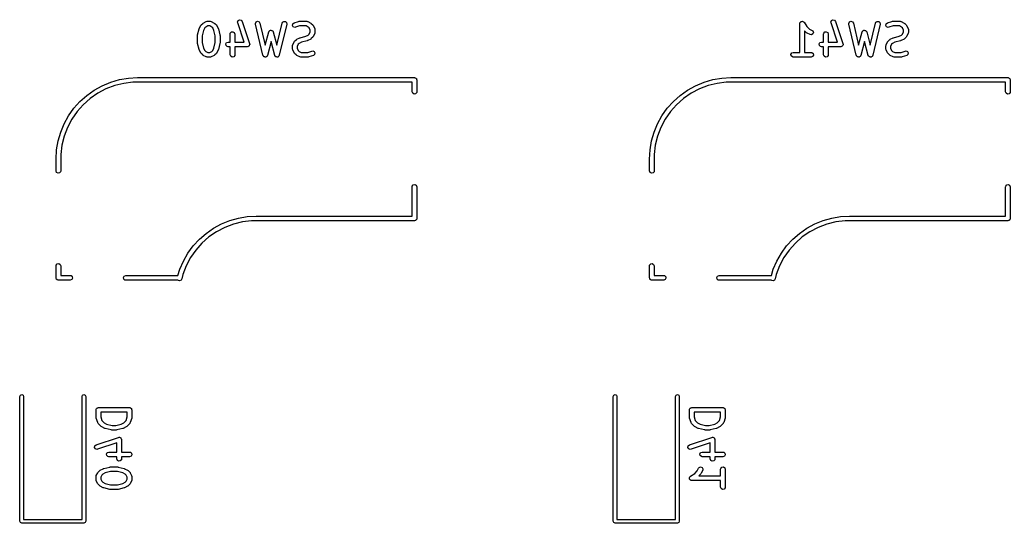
# Model space of a CAD drawing. Extents: x 32 to 254, y -135 to -26.
# Drawn here: x 222.2 to 253.99, y -98.91 to -82.76 of the extents above; entities that cross this region are included whole.
import ezdxf

# ---------------------------------------------------------------- set-up
doc = ezdxf.new("R2010")
doc.units = 0
doc.layers.add('BLACK', color=7, linetype='CONTINUOUS')

msp = doc.modelspace()

# ---------------------------------------------------------------- linework, layer by layer
at = {"layer": 'BLACK', "linetype": 'CONTINUOUS'}
for p, q in [((227.959, -83.0396), (228.006, -82.9443)), ((228.006, -82.9443), (228.019, -82.9263)), ((228.019, -82.9263), (228.02, -82.9248)), ((228.02, -82.9248), (228.068, -82.8772)), ((228.068, -82.8772), (228.086, -82.8643)), ((228.086, -82.8643), (228.087, -82.8632)), ((228.087, -82.8632), (228.183, -82.8155)), ((228.234, -82.9576), (228.165, -82.9919)), ((228.183, -82.8155), (228.207, -82.8081)), ((228.207, -82.8081), (228.212, -82.8092)), ((228.212, -82.8092), (228.216, -82.8076)), ((228.216, -82.8076), (228.311, -82.8076)), ((228.294, -82.9576), (228.234, -82.9576)), ((228.362, -82.9919), (228.294, -82.9576)), ((228.311, -82.8076), (228.337, -82.8121)), ((228.337, -82.8121), (228.34, -82.815)), ((228.34, -82.815), (228.345, -82.8155)), ((228.345, -82.8155), (228.44, -82.8632)), ((228.44, -82.8632), (228.458, -82.8765)), ((228.458, -82.8765), (228.46, -82.8772)), ((228.46, -82.8772), (228.507, -82.9248)), ((228.507, -82.9248), (228.52, -82.9432)), ((228.52, -82.9432), (228.521, -82.9443)), ((228.521, -82.9443), (228.569, -83.0396)), ((229.189, -82.833), (229.208, -82.7852)), ((229.193, -82.8587), (229.189, -82.833)), ((229.398, -83.4743), (229.193, -82.8587)), ((229.208, -82.7852), (229.253, -82.7608)), ((229.253, -82.7608), (229.303, -82.7711)), ((229.303, -82.7711), (229.335, -82.8113)), ((229.335, -82.8113), (229.573, -83.5256)), ((229.761, -82.874), (229.784, -82.8281)), ((229.762, -82.9), (229.761, -82.874)), ((230, -83.9), (229.762, -82.9)), ((229.784, -82.8281), (229.831, -82.8077)), ((229.831, -82.8077), (229.88, -82.8224)), ((229.88, -82.8224), (229.908, -82.8652)), ((229.908, -82.8652), (230.077, -83.5761)), ((230.45, -83.5761), (230.619, -82.8652)), ((230.765, -82.9), (230.527, -83.9)), ((230.619, -82.8652), (230.63, -82.8413)), ((230.63, -82.8413), (230.671, -82.8107)), ((230.671, -82.8107), (230.722, -82.8138)), ((230.722, -82.8138), (230.759, -82.849)), ((230.759, -82.849), (230.765, -82.9)), ((230.951, -82.9412), (230.962, -82.891)), ((230.976, -82.9864), (230.951, -82.9412)), ((230.962, -82.891), (231.002, -82.8591)), ((231.002, -82.8591), (231.145, -82.8115)), ((231.181, -82.9576), (231.049, -83.0014)), ((231.145, -82.8115), (231.167, -82.8082)), ((231.167, -82.8082), (231.168, -82.8076)), ((231.168, -82.8076), (231.407, -82.8076)), ((231.389, -82.9576), (231.181, -82.9576)), ((231.457, -82.9919), (231.389, -82.9576)), ((231.407, -82.8076), (231.432, -82.8121)), ((231.432, -82.8121), (231.436, -82.815)), ((231.436, -82.815), (231.44, -82.8155)), ((231.44, -82.8155), (231.535, -82.8632)), ((231.535, -82.8632), (231.553, -82.8765)), ((231.553, -82.8765), (231.555, -82.8772)), ((231.555, -82.8772), (231.602, -82.9248)), ((231.602, -82.9248), (231.615, -82.9432)), ((231.615, -82.9432), (231.616, -82.9443)), ((231.616, -82.9443), (231.664, -83.0396)), ((247.239, -82.8826), (247.243, -82.857)), ((247.239, -83.8076), (247.239, -82.8826)), ((247.243, -82.857), (247.246, -82.8537)), ((247.246, -82.8494), (247.262, -82.8343)), ((247.246, -82.8537), (247.246, -82.8494)), ((247.262, -82.8343), (247.276, -82.8177)), ((247.276, -82.8177), (247.28, -82.8169)), ((247.28, -82.8169), (247.284, -82.8139)), ((247.284, -82.8139), (247.305, -82.8125)), ((247.305, -82.8125), (247.327, -82.8088)), ((247.327, -82.8088), (247.33, -82.8109)), ((247.33, -82.8109), (247.335, -82.8106)), ((247.335, -82.8106), (247.352, -82.8235)), ((247.352, -82.8235), (247.371, -82.8344)), ((247.371, -82.8344), (247.373, -82.8385)), ((247.373, -82.8385), (247.376, -82.841)), ((247.376, -82.841), (247.467, -82.9777)), ((247.467, -82.9777), (247.549, -83.0591)), ((248.239, -82.833), (248.258, -82.7852)), ((248.243, -82.8587), (248.239, -82.833)), ((248.448, -83.4743), (248.243, -82.8587)), ((248.258, -82.7852), (248.303, -82.7608)), ((248.303, -82.7608), (248.353, -82.7711)), ((248.353, -82.7711), (248.385, -82.8113)), ((248.385, -82.8113), (248.623, -83.5256)), ((248.811, -82.874), (248.834, -82.8281)), ((248.812, -82.9), (248.811, -82.874)), ((249.05, -83.9), (248.812, -82.9)), ((248.834, -82.8281), (248.881, -82.8077)), ((248.881, -82.8077), (248.93, -82.8224)), ((248.93, -82.8224), (248.958, -82.8652)), ((248.958, -82.8652), (249.127, -83.5761)), ((249.5, -83.5761), (249.669, -82.8652)), ((249.815, -82.9), (249.577, -83.9)), ((249.669, -82.8652), (249.68, -82.8413)), ((249.68, -82.8413), (249.721, -82.8107)), ((249.721, -82.8107), (249.772, -82.8138)), ((249.772, -82.8138), (249.809, -82.849)), ((249.809, -82.849), (249.815, -82.9)), ((250.001, -82.9412), (250.012, -82.891)), ((250.026, -82.9864), (250.001, -82.9412)), ((250.012, -82.891), (250.052, -82.8591)), ((250.052, -82.8591), (250.195, -82.8115)), ((250.231, -82.9576), (250.099, -83.0014)), ((250.195, -82.8115), (250.217, -82.8082)), ((250.217, -82.8082), (250.218, -82.8076)), ((250.218, -82.8076), (250.457, -82.8076)), ((250.439, -82.9576), (250.231, -82.9576)), ((250.507, -82.9919), (250.439, -82.9576)), ((250.457, -82.8076), (250.482, -82.8121)), ((250.482, -82.8121), (250.486, -82.815)), ((250.486, -82.815), (250.49, -82.8155)), ((250.49, -82.8155), (250.585, -82.8632)), ((250.585, -82.8632), (250.603, -82.8765)), ((250.603, -82.8765), (250.605, -82.8772)), ((250.605, -82.8772), (250.652, -82.9248)), ((250.652, -82.9248), (250.665, -82.9432)), ((250.665, -82.9432), (250.666, -82.9443)), ((250.666, -82.9443), (250.714, -83.0396)), ((227.903, -83.2636), (227.906, -83.2488)), ((227.903, -83.5017), (227.903, -83.2636)), ((227.905, -83.2454), (227.953, -83.0549)), ((227.906, -83.2488), (227.905, -83.2454)), ((227.953, -83.0549), (227.958, -83.0431)), ((227.958, -83.0431), (227.959, -83.0396)), ((228.096, -83.0993), (228.053, -83.2728)), ((228.053, -83.2728), (228.053, -83.4924)), ((228.135, -83.0223), (228.096, -83.0993)), ((228.165, -82.9919), (228.135, -83.0223)), ((228.393, -83.0223), (228.362, -82.9919)), ((228.431, -83.0993), (228.393, -83.0223)), ((228.474, -83.2728), (228.431, -83.0993)), ((228.474, -83.4924), (228.474, -83.2728)), ((228.569, -83.0396), (228.573, -83.052)), ((228.573, -83.052), (228.575, -83.0549)), ((228.575, -83.0549), (228.622, -83.2454)), ((228.622, -83.2454), (228.623, -83.2603)), ((228.623, -83.2603), (228.624, -83.2636)), ((228.624, -83.2636), (228.624, -83.5017)), ((228.951, -83.216), (228.955, -83.1903)), ((228.951, -83.4743), (228.951, -83.216)), ((228.955, -83.1903), (228.988, -83.151)), ((228.988, -83.151), (229.039, -83.1421)), ((229.039, -83.1421), (229.083, -83.1677)), ((229.083, -83.1677), (229.101, -83.216)), ((229.101, -83.216), (229.101, -83.4743)), ((230.077, -83.5761), (230.191, -83.149)), ((230.191, -83.149), (230.202, -83.1254)), ((230.202, -83.1254), (230.208, -83.1214)), ((230.208, -83.1214), (230.211, -83.1152)), ((230.211, -83.1152), (230.228, -83.1071)), ((230.228, -83.1071), (230.244, -83.0959)), ((230.244, -83.0959), (230.251, -83.0965)), ((230.251, -83.0965), (230.257, -83.0936)), ((230.257, -83.0936), (230.276, -83.0987)), ((230.276, -83.0987), (230.295, -83.1003)), ((230.295, -83.1003), (230.3, -83.1052)), ((230.3, -83.1052), (230.307, -83.1069)), ((230.307, -83.1069), (230.318, -83.1228)), ((230.318, -83.1228), (230.332, -83.1366)), ((230.332, -83.1366), (230.332, -83.1434)), ((230.332, -83.1434), (230.336, -83.149)), ((230.336, -83.149), (230.45, -83.5761)), ((231.024, -83.0052), (230.976, -82.9864)), ((231.049, -83.0014), (231.024, -83.0052)), ((231.198, -83.3337), (231.38, -83.288)), ((231.38, -83.288), (231.457, -83.2496)), ((231.488, -83.0223), (231.457, -82.9919)), ((231.457, -83.2496), (231.488, -83.2191)), ((231.522, -83.0908), (231.488, -83.0223)), ((231.488, -83.2191), (231.522, -83.1506)), ((231.522, -83.1506), (231.522, -83.0908)), ((231.616, -83.2971), (231.603, -83.3151)), ((231.664, -83.2019), (231.616, -83.2971)), ((231.664, -83.0396), (231.672, -83.0645)), ((231.665, -83.1974), (231.664, -83.2019)), ((231.667, -83.194), (231.665, -83.1974)), ((231.672, -83.1683), (231.667, -83.194)), ((231.672, -83.0645), (231.67, -83.0689)), ((231.67, -83.0689), (231.672, -83.0731)), ((231.672, -83.0731), (231.672, -83.1683)), ((247.451, -83.1737), (247.389, -83.1113)), ((247.389, -83.1113), (247.389, -83.8076)), ((247.453, -83.1744), (247.451, -83.1737)), ((247.471, -83.1878), (247.453, -83.1744)), ((247.566, -83.2354), (247.471, -83.1878)), ((247.549, -83.0591), (247.633, -83.1013)), ((247.617, -83.2413), (247.566, -83.2354)), ((247.66, -83.213), (247.617, -83.2413)), ((247.633, -83.1013), (247.654, -83.1168)), ((247.654, -83.1168), (247.674, -83.1638)), ((247.674, -83.1638), (247.66, -83.213)), ((248.001, -83.216), (248.005, -83.1903)), ((248.001, -83.4743), (248.001, -83.216)), ((248.005, -83.1903), (248.038, -83.151)), ((248.038, -83.151), (248.089, -83.1421)), ((248.089, -83.1421), (248.133, -83.1677)), ((248.133, -83.1677), (248.151, -83.216)), ((248.151, -83.216), (248.151, -83.4743)), ((249.127, -83.5761), (249.241, -83.149)), ((249.241, -83.149), (249.252, -83.1254)), ((249.252, -83.1254), (249.258, -83.1214)), ((249.258, -83.1214), (249.261, -83.1152)), ((249.261, -83.1152), (249.278, -83.1071)), ((249.278, -83.1071), (249.294, -83.0959)), ((249.294, -83.0959), (249.301, -83.0965)), ((249.301, -83.0965), (249.307, -83.0936)), ((249.307, -83.0936), (249.326, -83.0987)), ((249.326, -83.0987), (249.345, -83.1003)), ((249.345, -83.1003), (249.35, -83.1052)), ((249.35, -83.1052), (249.357, -83.1069)), ((249.357, -83.1069), (249.368, -83.1228)), ((249.368, -83.1228), (249.382, -83.1366)), ((249.382, -83.1366), (249.382, -83.1434)), ((249.382, -83.1434), (249.386, -83.149)), ((249.386, -83.149), (249.5, -83.5761)), ((250.074, -83.0052), (250.026, -82.9864)), ((250.099, -83.0014), (250.074, -83.0052)), ((250.248, -83.3337), (250.43, -83.288)), ((250.43, -83.288), (250.507, -83.2496)), ((250.538, -83.0223), (250.507, -82.9919)), ((250.507, -83.2496), (250.538, -83.2191)), ((250.572, -83.0908), (250.538, -83.0223)), ((250.538, -83.2191), (250.572, -83.1506)), ((250.572, -83.1506), (250.572, -83.0908)), ((250.666, -83.2971), (250.653, -83.3151)), ((250.714, -83.2019), (250.666, -83.2971)), ((250.714, -83.0396), (250.722, -83.0645)), ((250.715, -83.1974), (250.714, -83.2019)), ((250.718, -83.194), (250.715, -83.1974)), ((250.722, -83.1683), (250.718, -83.194)), ((250.722, -83.0645), (250.72, -83.0689)), ((250.72, -83.0689), (250.722, -83.0731)), ((250.722, -83.0731), (250.722, -83.1683)), ((227.904, -83.5049), (227.903, -83.5017)), ((227.905, -83.5199), (227.904, -83.5049)), ((227.953, -83.7103), (227.905, -83.5199)), ((228.053, -83.4924), (228.096, -83.666)), ((228.431, -83.666), (228.474, -83.4924)), ((228.622, -83.5199), (228.575, -83.7103)), ((228.624, -83.5017), (228.622, -83.5164)), ((228.622, -83.5164), (228.622, -83.5199)), ((228.809, -83.5363), (228.835, -83.4918)), ((228.818, -83.5868), (228.809, -83.5363)), ((228.857, -83.6198), (228.818, -83.5868)), ((228.835, -83.4918), (228.883, -83.4743)), ((228.883, -83.6243), (228.857, -83.6198)), ((228.883, -83.4743), (228.951, -83.4743)), ((229.101, -83.4743), (229.398, -83.4743)), ((229.531, -83.6137), (229.513, -83.6235)), ((229.55, -83.6067), (229.531, -83.6137)), ((229.553, -83.6018), (229.55, -83.6067)), ((229.558, -83.599), (229.553, -83.6018)), ((229.565, -83.58), (229.558, -83.599)), ((229.576, -83.5623), (229.565, -83.58)), ((229.573, -83.5256), (229.577, -83.5513)), ((229.577, -83.5513), (229.575, -83.5567)), ((229.575, -83.5567), (229.576, -83.5623)), ((230.264, -83.4594), (230.146, -83.9019)), ((230.382, -83.9019), (230.264, -83.4594)), ((230.951, -83.5969), (230.955, -83.5713)), ((230.951, -83.6921), (230.951, -83.5969)), ((230.955, -83.5713), (230.958, -83.5678)), ((230.958, -83.5678), (230.959, -83.5634)), ((230.959, -83.5634), (231.006, -83.4681)), ((231.006, -83.4681), (231.019, -83.4501)), ((231.019, -83.4501), (231.02, -83.4486)), ((231.02, -83.4486), (231.068, -83.401)), ((231.068, -83.401), (231.086, -83.3882)), ((231.086, -83.3882), (231.087, -83.387)), ((231.087, -83.387), (231.183, -83.3393)), ((231.135, -83.5461), (231.101, -83.6146)), ((231.101, -83.6146), (231.101, -83.6744)), ((231.165, -83.5157), (231.135, -83.5461)), ((231.242, -83.4772), (231.165, -83.5157)), ((231.183, -83.3393), (231.195, -83.3357)), ((231.195, -83.3357), (231.198, -83.3337)), ((231.425, -83.4316), (231.242, -83.4772)), ((231.428, -83.4296), (231.425, -83.4316)), ((231.44, -83.4259), (231.428, -83.4296)), ((231.535, -83.3783), (231.44, -83.4259)), ((231.536, -83.3771), (231.535, -83.3783)), ((231.555, -83.3642), (231.536, -83.3771)), ((231.602, -83.3166), (231.555, -83.3642)), ((231.603, -83.3151), (231.602, -83.3166)), ((247.859, -83.5363), (247.885, -83.4918)), ((247.868, -83.5868), (247.859, -83.5363)), ((247.907, -83.6198), (247.868, -83.5868)), ((247.885, -83.4918), (247.933, -83.4743)), ((247.933, -83.6243), (247.907, -83.6198)), ((247.933, -83.4743), (248.001, -83.4743)), ((248.151, -83.4743), (248.448, -83.4743)), ((248.581, -83.6137), (248.563, -83.6235)), ((248.6, -83.6067), (248.581, -83.6137)), ((248.603, -83.6018), (248.6, -83.6067)), ((248.608, -83.599), (248.603, -83.6018)), ((248.615, -83.58), (248.608, -83.599)), ((248.626, -83.5623), (248.615, -83.58)), ((248.623, -83.5256), (248.627, -83.5513)), ((248.627, -83.5513), (248.625, -83.5567)), ((248.625, -83.5567), (248.626, -83.5623)), ((249.314, -83.4594), (249.196, -83.9019)), ((249.432, -83.9019), (249.314, -83.4594)), ((250.001, -83.5969), (250.005, -83.5713)), ((250.001, -83.6921), (250.001, -83.5969)), ((250.005, -83.5713), (250.008, -83.5678)), ((250.008, -83.5678), (250.009, -83.5634)), ((250.009, -83.5634), (250.056, -83.4681)), ((250.056, -83.4681), (250.069, -83.4501)), ((250.069, -83.4501), (250.07, -83.4486)), ((250.07, -83.4486), (250.118, -83.401)), ((250.118, -83.401), (250.136, -83.3882)), ((250.136, -83.3882), (250.137, -83.387)), ((250.137, -83.387), (250.233, -83.3393)), ((250.185, -83.5461), (250.151, -83.6146)), ((250.151, -83.6146), (250.151, -83.6744)), ((250.215, -83.5157), (250.185, -83.5461)), ((250.292, -83.4772), (250.215, -83.5157)), ((250.233, -83.3393), (250.245, -83.3357)), ((250.245, -83.3357), (250.248, -83.3337)), ((250.475, -83.4316), (250.292, -83.4772)), ((250.478, -83.4296), (250.475, -83.4316)), ((250.49, -83.4259), (250.478, -83.4296)), ((250.585, -83.3783), (250.49, -83.4259)), ((250.586, -83.3771), (250.585, -83.3783)), ((250.605, -83.3642), (250.586, -83.3771)), ((250.652, -83.3166), (250.605, -83.3642)), ((250.653, -83.3151), (250.652, -83.3166)), ((227.955, -83.7133), (227.953, -83.7103)), ((227.959, -83.7257), (227.955, -83.7133)), ((228.006, -83.8209), (227.959, -83.7257)), ((228.007, -83.822), (228.006, -83.8209)), ((228.02, -83.8404), (228.007, -83.822)), ((228.068, -83.888), (228.02, -83.8404)), ((228.069, -83.8887), (228.068, -83.888)), ((228.087, -83.9021), (228.069, -83.8887)), ((228.183, -83.9497), (228.087, -83.9021)), ((228.096, -83.666), (228.135, -83.743)), ((228.135, -83.743), (228.165, -83.7734)), ((228.165, -83.7734), (228.234, -83.8076)), ((228.234, -83.8076), (228.294, -83.8076)), ((228.294, -83.8076), (228.362, -83.7734)), ((228.44, -83.9021), (228.345, -83.9497)), ((228.362, -83.7734), (228.393, -83.743)), ((228.393, -83.743), (228.431, -83.666)), ((228.441, -83.9009), (228.44, -83.9021)), ((228.46, -83.888), (228.441, -83.9009)), ((228.507, -83.8404), (228.46, -83.888)), ((228.508, -83.8389), (228.507, -83.8404)), ((228.521, -83.8209), (228.508, -83.8389)), ((228.569, -83.7257), (228.521, -83.8209)), ((228.575, -83.7103), (228.569, -83.7222)), ((228.569, -83.7222), (228.569, -83.7257)), ((228.951, -83.6243), (228.883, -83.6243)), ((228.951, -83.8826), (228.951, -83.6243)), ((228.968, -83.9308), (228.951, -83.8826)), ((229.013, -83.9565), (228.968, -83.9308)), ((229.096, -83.9083), (229.063, -83.9476)), ((229.101, -83.8826), (229.096, -83.9083)), ((229.502, -83.6243), (229.101, -83.6243)), ((229.101, -83.6243), (229.101, -83.8826)), ((229.507, -83.6223), (229.502, -83.6243)), ((229.513, -83.6235), (229.507, -83.6223)), ((230.005, -83.9066), (230, -83.9)), ((230.005, -83.9144), (230.005, -83.9066)), ((230.018, -83.9274), (230.005, -83.9144)), ((230.028, -83.9428), (230.018, -83.9274)), ((230.125, -83.9371), (230.108, -83.9444)), ((230.128, -83.9301), (230.125, -83.9371)), ((230.135, -83.9256), (230.128, -83.9301)), ((230.146, -83.9019), (230.135, -83.9256)), ((230.386, -83.9084), (230.382, -83.9019)), ((230.387, -83.9162), (230.386, -83.9084)), ((230.401, -83.9289), (230.387, -83.9162)), ((230.411, -83.944), (230.401, -83.9289)), ((230.507, -83.9357), (230.49, -83.9435)), ((230.51, -83.9286), (230.507, -83.9357)), ((230.517, -83.9239), (230.51, -83.9286)), ((230.527, -83.9), (230.517, -83.9239)), ((230.952, -83.6964), (230.951, -83.6921)), ((230.951, -83.7007), (230.952, -83.6964)), ((230.959, -83.7257), (230.951, -83.7007)), ((231.006, -83.8209), (230.959, -83.7257)), ((231.007, -83.822), (231.006, -83.8209)), ((231.02, -83.8404), (231.007, -83.822)), ((231.068, -83.888), (231.02, -83.8404)), ((231.069, -83.8887), (231.068, -83.888)), ((231.087, -83.9021), (231.069, -83.8887)), ((231.183, -83.9497), (231.087, -83.9021)), ((231.101, -83.6744), (231.135, -83.743)), ((231.135, -83.743), (231.165, -83.7734)), ((231.165, -83.7734), (231.234, -83.8076)), ((231.234, -83.8076), (231.442, -83.8076)), ((231.442, -83.8076), (231.573, -83.7638)), ((231.621, -83.9062), (231.478, -83.9538)), ((231.573, -83.7638), (231.599, -83.76)), ((231.599, -83.76), (231.647, -83.7789)), ((231.661, -83.8743), (231.621, -83.9062)), ((231.647, -83.7789), (231.671, -83.824)), ((231.671, -83.824), (231.661, -83.8743)), ((246.954, -83.8696), (246.98, -83.8252)), ((246.963, -83.9201), (246.954, -83.8696)), ((247.002, -83.9531), (246.963, -83.9201)), ((246.98, -83.8252), (247.028, -83.8076)), ((247.028, -83.8076), (247.239, -83.8076)), ((247.389, -83.8076), (247.599, -83.8076)), ((247.599, -83.8076), (247.625, -83.8121)), ((247.625, -83.8121), (247.664, -83.8451)), ((247.673, -83.8956), (247.648, -83.9401)), ((247.664, -83.8451), (247.673, -83.8956)), ((248.001, -83.6243), (247.933, -83.6243)), ((248.001, -83.8826), (248.001, -83.6243)), ((248.018, -83.9308), (248.001, -83.8826)), ((248.063, -83.9565), (248.018, -83.9308)), ((248.146, -83.9083), (248.113, -83.9476)), ((248.151, -83.8826), (248.146, -83.9083)), ((248.552, -83.6243), (248.151, -83.6243)), ((248.151, -83.6243), (248.151, -83.8826)), ((248.557, -83.6223), (248.552, -83.6243)), ((248.563, -83.6235), (248.557, -83.6223)), ((249.055, -83.9066), (249.05, -83.9)), ((249.055, -83.9144), (249.055, -83.9066)), ((249.068, -83.9274), (249.055, -83.9144)), ((249.078, -83.9428), (249.068, -83.9274)), ((249.175, -83.9371), (249.158, -83.9444)), ((249.178, -83.9301), (249.175, -83.9371)), ((249.185, -83.9256), (249.178, -83.9301)), ((249.196, -83.9019), (249.185, -83.9256)), ((249.436, -83.9084), (249.432, -83.9019)), ((249.437, -83.9162), (249.436, -83.9084)), ((249.451, -83.9289), (249.437, -83.9162)), ((249.461, -83.944), (249.451, -83.9289)), ((249.557, -83.9357), (249.54, -83.9435)), ((249.56, -83.9286), (249.557, -83.9357)), ((249.567, -83.9239), (249.56, -83.9286)), ((249.577, -83.9), (249.567, -83.9239)), ((250.002, -83.6964), (250.001, -83.6921)), ((250.001, -83.7007), (250.002, -83.6964)), ((250.009, -83.7257), (250.001, -83.7007)), ((250.056, -83.8209), (250.009, -83.7257)), ((250.057, -83.822), (250.056, -83.8209)), ((250.07, -83.8404), (250.057, -83.822)), ((250.118, -83.888), (250.07, -83.8404)), ((250.119, -83.8887), (250.118, -83.888)), ((250.137, -83.9021), (250.119, -83.8887)), ((250.233, -83.9497), (250.137, -83.9021)), ((250.151, -83.6744), (250.185, -83.743)), ((250.185, -83.743), (250.215, -83.7734)), ((250.215, -83.7734), (250.284, -83.8076)), ((250.284, -83.8076), (250.492, -83.8076)), ((250.492, -83.8076), (250.623, -83.7638)), ((250.671, -83.9062), (250.528, -83.9538)), ((250.623, -83.7638), (250.649, -83.76)), ((250.649, -83.76), (250.697, -83.7789)), ((250.711, -83.8743), (250.671, -83.9062)), ((250.697, -83.7789), (250.721, -83.824)), ((250.721, -83.824), (250.711, -83.8743)), ((228.187, -83.9502), (228.183, -83.9497)), ((228.19, -83.9531), (228.187, -83.9502)), ((228.216, -83.9576), (228.19, -83.9531)), ((228.311, -83.9576), (228.216, -83.9576)), ((228.316, -83.9561), (228.311, -83.9576)), ((228.32, -83.9571), (228.316, -83.9561)), ((228.345, -83.9497), (228.32, -83.9571)), ((229.063, -83.9476), (229.013, -83.9565)), ((230.036, -83.9451), (230.028, -83.9428)), ((230.042, -83.9506), (230.036, -83.9451)), ((230.06, -83.9522), (230.042, -83.9506)), ((230.078, -83.9575), (230.06, -83.9522)), ((230.085, -83.9544), (230.078, -83.9575)), ((230.093, -83.955), (230.085, -83.9544)), ((230.108, -83.9444), (230.093, -83.955)), ((230.419, -83.946), (230.411, -83.944)), ((230.424, -83.9515), (230.419, -83.946)), ((230.443, -83.9525), (230.424, -83.9515)), ((230.461, -83.9573), (230.443, -83.9525)), ((230.468, -83.954), (230.461, -83.9573)), ((230.476, -83.9545), (230.468, -83.954)), ((230.49, -83.9435), (230.476, -83.9545)), ((231.187, -83.9502), (231.183, -83.9497)), ((231.19, -83.9531), (231.187, -83.9502)), ((231.216, -83.9576), (231.19, -83.9531)), ((231.454, -83.9576), (231.216, -83.9576)), ((231.456, -83.9571), (231.454, -83.9576)), ((231.478, -83.9538), (231.456, -83.9571)), ((247.028, -83.9576), (247.002, -83.9531)), ((247.599, -83.9576), (247.028, -83.9576)), ((247.648, -83.9401), (247.599, -83.9576)), ((248.113, -83.9476), (248.063, -83.9565)), ((249.086, -83.9451), (249.078, -83.9428)), ((249.092, -83.9506), (249.086, -83.9451)), ((249.11, -83.9522), (249.092, -83.9506)), ((249.128, -83.9575), (249.11, -83.9522)), ((249.135, -83.9544), (249.128, -83.9575)), ((249.143, -83.955), (249.135, -83.9544)), ((249.158, -83.9444), (249.143, -83.955)), ((249.469, -83.946), (249.461, -83.944)), ((249.474, -83.9515), (249.469, -83.946)), ((249.493, -83.9525), (249.474, -83.9515)), ((249.511, -83.9573), (249.493, -83.9525)), ((249.518, -83.954), (249.511, -83.9573)), ((249.526, -83.9545), (249.518, -83.954)), ((249.54, -83.9435), (249.526, -83.9545)), ((250.237, -83.9502), (250.233, -83.9497)), ((250.24, -83.9531), (250.237, -83.9502)), ((250.266, -83.9576), (250.24, -83.9531)), ((250.504, -83.9576), (250.266, -83.9576)), ((250.506, -83.9571), (250.504, -83.9576)), ((250.528, -83.9538), (250.506, -83.9571)), ((224.586, -85.0158), (224.843, -84.874)), ((224.843, -84.874), (225.114, -84.7617)), ((225.243, -84.8723), (224.964, -84.9781)), ((225.114, -84.7617), (225.396, -84.6806)), ((225.532, -84.8009), (225.243, -84.8723)), ((225.396, -84.6806), (225.685, -84.6314)), ((225.828, -84.765), (225.532, -84.8009)), ((225.685, -84.6314), (225.977, -84.615)), ((225.977, -84.765), (225.828, -84.765)), ((225.977, -84.615), (234.867, -84.615)), ((234.792, -84.765), (225.977, -84.765)), ((234.792, -85.071), (234.792, -84.765)), ((234.867, -84.615), (234.877, -84.6167)), ((234.877, -84.6167), (234.881, -84.6161)), ((234.881, -84.6161), (234.883, -84.6178)), ((234.883, -84.6178), (234.893, -84.6195)), ((234.893, -84.6195), (234.908, -84.632)), ((234.908, -84.632), (234.925, -84.6418)), ((234.925, -84.6418), (234.927, -84.6481)), ((234.927, -84.6481), (234.932, -84.6525)), ((234.932, -84.6525), (234.936, -84.6717)), ((234.936, -84.6717), (234.942, -84.69)), ((234.942, -84.69), (234.942, -85.071)), ((243.636, -85.0158), (243.893, -84.874)), ((243.893, -84.874), (244.164, -84.7617)), ((244.293, -84.8723), (244.014, -84.9781)), ((244.164, -84.7617), (244.446, -84.6806)), ((244.582, -84.8009), (244.293, -84.8723)), ((244.446, -84.6806), (244.735, -84.6314)), ((244.878, -84.765), (244.582, -84.8009)), ((244.735, -84.6314), (245.027, -84.615)), ((245.027, -84.765), (244.878, -84.765)), ((245.027, -84.615), (253.917, -84.615)), ((253.843, -84.765), (245.027, -84.765)), ((253.843, -85.071), (253.843, -84.765)), ((253.917, -84.615), (253.927, -84.6167)), ((253.927, -84.6167), (253.931, -84.6161)), ((253.931, -84.6161), (253.933, -84.6178)), ((253.933, -84.6178), (253.943, -84.6195)), ((253.943, -84.6195), (253.958, -84.632)), ((253.958, -84.632), (253.975, -84.6418)), ((253.975, -84.6418), (253.977, -84.6481)), ((253.977, -84.6481), (253.982, -84.6525)), ((253.982, -84.6525), (253.986, -84.6717)), ((253.986, -84.6717), (253.992, -84.69)), ((253.992, -84.69), (253.992, -85.071)), ((224.128, -85.3809), (224.347, -85.1855)), ((224.347, -85.1855), (224.586, -85.0158)), ((224.7, -85.1166), (224.455, -85.286)), ((224.964, -84.9781), (224.7, -85.1166)), ((234.81, -85.1192), (234.792, -85.071)), ((234.854, -85.1449), (234.81, -85.1192)), ((234.905, -85.136), (234.854, -85.1449)), ((234.938, -85.0967), (234.905, -85.136)), ((234.942, -85.071), (234.938, -85.0967)), ((243.178, -85.3809), (243.397, -85.1855)), ((243.397, -85.1855), (243.636, -85.0158)), ((243.75, -85.1166), (243.505, -85.286)), ((244.014, -84.9781), (243.75, -85.1166)), ((253.86, -85.1192), (253.843, -85.071)), ((253.904, -85.1449), (253.86, -85.1192)), ((253.955, -85.136), (253.904, -85.1449)), ((253.988, -85.0967), (253.955, -85.136)), ((253.992, -85.071), (253.988, -85.0967)), ((223.933, -85.5996), (224.128, -85.3809)), ((224.231, -85.4838), (224.034, -85.707)), ((224.455, -85.286), (224.231, -85.4838)), ((242.983, -85.5996), (243.178, -85.3809)), ((243.281, -85.4838), (243.084, -85.707)), ((243.505, -85.286), (243.281, -85.4838)), ((223.621, -86.0954), (223.763, -85.8387)), ((223.763, -85.8387), (223.933, -85.5996)), ((224.034, -85.707), (223.864, -85.9524)), ((242.671, -86.0954), (242.813, -85.8387)), ((242.813, -85.8387), (242.983, -85.5996)), ((243.084, -85.707), (242.914, -85.9524)), ((223.509, -86.3663), (223.621, -86.0954)), ((223.864, -85.9524), (223.726, -86.2165)), ((242.559, -86.3663), (242.671, -86.0954)), ((242.914, -85.9524), (242.776, -86.2165)), ((223.428, -86.6481), (223.509, -86.3663)), ((223.726, -86.2165), (223.62, -86.4953)), ((242.478, -86.6481), (242.559, -86.3663)), ((242.776, -86.2165), (242.67, -86.4953)), ((223.379, -86.9372), (223.428, -86.6481)), ((223.548, -86.7849), (223.512, -87.0809)), ((223.62, -86.4953), (223.548, -86.7849)), ((242.429, -86.9372), (242.478, -86.6481)), ((242.598, -86.7849), (242.562, -87.0809)), ((242.67, -86.4953), (242.598, -86.7849)), ((223.362, -87.23), (223.379, -86.9372)), ((223.512, -87.0809), (223.512, -87.23)), ((242.412, -87.23), (242.429, -86.9372)), ((242.562, -87.0809), (242.562, -87.23)), ((223.362, -87.611), (223.362, -87.23)), ((223.362, -87.23), (223.362, -87.23)), ((223.512, -87.23), (223.512, -87.611)), ((242.412, -87.611), (242.412, -87.23)), ((242.412, -87.23), (242.412, -87.23)), ((242.562, -87.23), (242.562, -87.611)), ((223.38, -87.6592), (223.362, -87.611)), ((223.424, -87.6849), (223.38, -87.6592)), ((223.475, -87.676), (223.424, -87.6849)), ((223.508, -87.6367), (223.475, -87.676)), ((223.512, -87.611), (223.508, -87.6367)), ((242.43, -87.6592), (242.412, -87.611)), ((242.474, -87.6849), (242.43, -87.6592)), ((242.525, -87.676), (242.474, -87.6849)), ((242.558, -87.6367), (242.525, -87.676)), ((242.562, -87.611), (242.558, -87.6367)), ((234.797, -88.0933), (234.83, -88.054)), ((234.83, -88.054), (234.881, -88.0451)), ((234.881, -88.0451), (234.925, -88.0708)), ((234.925, -88.0708), (234.942, -88.119)), ((253.847, -88.0933), (253.88, -88.054)), ((253.88, -88.054), (253.931, -88.0451)), ((253.931, -88.0451), (253.975, -88.0708)), ((253.975, -88.0708), (253.992, -88.119)), ((234.792, -88.119), (234.797, -88.0933)), ((234.792, -89.06), (234.792, -88.119)), ((234.942, -88.119), (234.942, -89.135)), ((253.843, -88.119), (253.847, -88.0933)), ((253.843, -89.06), (253.843, -88.119)), ((253.992, -88.119), (253.992, -89.135)), ((228.415, -89.449), (228.669, -89.3112)), ((228.669, -89.3112), (228.937, -89.2023)), ((229.055, -89.3168), (228.776, -89.422)), ((228.937, -89.2023), (229.214, -89.1236)), ((229.343, -89.2457), (229.055, -89.3168)), ((229.214, -89.1236), (229.499, -89.0759)), ((229.639, -89.21), (229.343, -89.2457)), ((229.499, -89.0759), (229.787, -89.06)), ((229.787, -89.21), (229.639, -89.21)), ((229.787, -89.06), (229.787, -89.06)), ((229.787, -89.06), (234.792, -89.06)), ((234.867, -89.21), (229.787, -89.21)), ((229.787, -89.21), (229.787, -89.21)), ((234.886, -89.2033), (234.867, -89.21)), ((234.905, -89.2), (234.886, -89.2033)), ((234.909, -89.1948), (234.905, -89.2)), ((234.916, -89.1925), (234.909, -89.1948)), ((234.925, -89.1756), (234.916, -89.1925)), ((234.938, -89.1607), (234.925, -89.1756)), ((234.94, -89.1509), (234.938, -89.1607)), ((234.941, -89.148), (234.94, -89.1509)), ((234.942, -89.135), (234.941, -89.1447)), ((234.941, -89.1447), (234.941, -89.148)), ((247.465, -89.449), (247.719, -89.3112)), ((247.719, -89.3112), (247.987, -89.2023)), ((248.105, -89.3168), (247.826, -89.422)), ((247.987, -89.2023), (248.264, -89.1236)), ((248.393, -89.2457), (248.105, -89.3168)), ((248.264, -89.1236), (248.549, -89.0759)), ((248.689, -89.21), (248.393, -89.2457)), ((248.549, -89.0759), (248.837, -89.06)), ((248.837, -89.21), (248.689, -89.21)), ((248.837, -89.06), (248.837, -89.06)), ((248.837, -89.06), (253.843, -89.06)), ((253.917, -89.21), (248.837, -89.21)), ((248.837, -89.21), (248.837, -89.21)), ((253.936, -89.2033), (253.917, -89.21)), ((253.955, -89.2), (253.936, -89.2033)), ((253.959, -89.1948), (253.955, -89.2)), ((253.966, -89.1925), (253.959, -89.1948)), ((253.975, -89.1756), (253.966, -89.1925)), ((253.988, -89.1607), (253.975, -89.1756)), ((253.99, -89.1509), (253.988, -89.1607)), ((253.991, -89.148), (253.99, -89.1509)), ((253.992, -89.135), (253.991, -89.1447)), ((253.991, -89.1447), (253.991, -89.148)), ((227.961, -89.8039), (228.178, -89.6138)), ((228.178, -89.6138), (228.415, -89.449)), ((228.513, -89.5599), (228.268, -89.7285)), ((228.776, -89.422), (228.513, -89.5599)), ((247.011, -89.8039), (247.228, -89.6138)), ((247.228, -89.6138), (247.465, -89.449)), ((247.563, -89.5599), (247.318, -89.7285)), ((247.826, -89.422), (247.563, -89.5599)), ((227.766, -90.0167), (227.961, -89.8039)), ((228.045, -89.9254), (227.847, -90.1476)), ((228.268, -89.7285), (228.045, -89.9254)), ((246.816, -90.0167), (247.011, -89.8039)), ((247.095, -89.9254), (246.897, -90.1476)), ((247.318, -89.7285), (247.095, -89.9254)), ((227.451, -90.5002), (227.595, -90.2497)), ((227.595, -90.2497), (227.766, -90.0167)), ((227.847, -90.1476), (227.677, -90.392)), ((246.501, -90.5002), (246.645, -90.2497)), ((246.645, -90.2497), (246.816, -90.0167)), ((246.897, -90.1476), (246.727, -90.392)), ((223.367, -90.6333), (223.4, -90.594)), ((223.4, -90.594), (223.451, -90.5851)), ((223.451, -90.5851), (223.495, -90.6108)), ((223.495, -90.6108), (223.512, -90.659)), ((227.336, -90.7649), (227.451, -90.5002)), ((227.677, -90.392), (227.538, -90.655)), ((242.417, -90.6333), (242.45, -90.594)), ((242.45, -90.594), (242.501, -90.5851)), ((242.501, -90.5851), (242.545, -90.6108)), ((242.545, -90.6108), (242.562, -90.659)), ((246.386, -90.7649), (246.501, -90.5002)), ((246.727, -90.392), (246.588, -90.655)), ((223.362, -90.659), (223.367, -90.6333)), ((223.362, -91.04), (223.362, -90.659)), ((223.512, -90.659), (223.512, -90.965)), ((227.274, -90.965), (227.336, -90.7649)), ((227.432, -90.9329), (227.396, -91.0771)), ((227.538, -90.655), (227.432, -90.9329)), ((242.412, -90.659), (242.417, -90.6333)), ((242.412, -91.04), (242.412, -90.659)), ((242.562, -90.659), (242.562, -90.965)), ((246.324, -90.965), (246.386, -90.7649)), ((246.482, -90.9329), (246.446, -91.0771)), ((246.588, -90.655), (246.482, -90.9329)), ((223.369, -91.0583), (223.362, -91.04)), ((223.373, -91.0775), (223.369, -91.0583)), ((223.378, -91.0819), (223.373, -91.0775)), ((223.38, -91.0882), (223.378, -91.0819)), ((223.397, -91.098), (223.38, -91.0882)), ((223.412, -91.1105), (223.397, -91.098)), ((223.422, -91.1122), (223.412, -91.1105)), ((223.424, -91.1139), (223.422, -91.1122)), ((223.428, -91.1133), (223.424, -91.1139)), ((223.438, -91.115), (223.428, -91.1133)), ((223.819, -91.115), (223.438, -91.115)), ((223.512, -90.965), (223.819, -90.965)), ((223.819, -90.965), (223.844, -90.9695)), ((223.867, -91.0975), (223.819, -91.115)), ((223.844, -90.9695), (223.883, -91.0025)), ((223.892, -91.053), (223.867, -91.0975)), ((223.883, -91.0025), (223.892, -91.053)), ((225.523, -91.027), (225.548, -90.9825)), ((225.532, -91.0775), (225.523, -91.027)), ((225.571, -91.1105), (225.532, -91.0775)), ((225.548, -90.9825), (225.596, -90.965)), ((225.596, -91.115), (225.571, -91.1105)), ((225.596, -90.965), (227.274, -90.965)), ((227.277, -91.115), (225.596, -91.115)), ((227.284, -91.1225), (227.277, -91.115)), ((227.329, -91.1338), (227.284, -91.1225)), ((227.372, -91.1164), (227.329, -91.1338)), ((227.396, -91.0771), (227.372, -91.1164)), ((227.396, -91.0771), (227.396, -91.0771)), ((242.419, -91.0583), (242.412, -91.04)), ((242.423, -91.0775), (242.419, -91.0583)), ((242.428, -91.0819), (242.423, -91.0775)), ((242.43, -91.0882), (242.428, -91.0819)), ((242.447, -91.098), (242.43, -91.0882)), ((242.462, -91.1105), (242.447, -91.098)), ((242.472, -91.1122), (242.462, -91.1105)), ((242.474, -91.1139), (242.472, -91.1122)), ((242.478, -91.1133), (242.474, -91.1139)), ((242.487, -91.115), (242.478, -91.1133)), ((242.868, -91.115), (242.487, -91.115)), ((242.562, -90.965), (242.868, -90.965)), ((242.868, -90.965), (242.894, -90.9695)), ((242.917, -91.0975), (242.868, -91.115)), ((242.894, -90.9695), (242.933, -91.0025)), ((242.942, -91.053), (242.917, -91.0975)), ((242.933, -91.0025), (242.942, -91.053)), ((244.573, -91.027), (244.598, -90.9825)), ((244.582, -91.0775), (244.573, -91.027)), ((244.621, -91.1105), (244.582, -91.0775)), ((244.598, -90.9825), (244.646, -90.965)), ((244.646, -91.115), (244.621, -91.1105)), ((244.646, -90.965), (246.324, -90.965)), ((246.327, -91.115), (244.646, -91.115)), ((246.334, -91.1225), (246.327, -91.115)), ((246.379, -91.1338), (246.334, -91.1225)), ((246.422, -91.1164), (246.379, -91.1338)), ((246.446, -91.0771), (246.422, -91.1164)), ((246.446, -91.0771), (246.446, -91.0771)), ((222.197, -94.8425), (222.215, -94.8001)), ((222.197, -98.8525), (222.197, -94.8425)), ((222.215, -94.8001), (222.257, -94.7825)), ((222.257, -94.7825), (222.3, -94.8001)), ((222.3, -94.8001), (222.317, -94.8425)), ((222.317, -94.8425), (222.317, -98.7925)), ((224.197, -94.8425), (224.215, -94.8001)), ((224.197, -98.7925), (224.197, -94.8425)), ((224.215, -94.8001), (224.257, -94.7825)), ((224.257, -94.7825), (224.3, -94.8001)), ((224.3, -94.8001), (224.317, -94.8425)), ((224.317, -94.8425), (224.317, -98.8525)), ((241.248, -94.8425), (241.265, -94.8001)), ((241.248, -98.8525), (241.248, -94.8425)), ((241.265, -94.8001), (241.307, -94.7825)), ((241.307, -94.7825), (241.35, -94.8001)), ((241.35, -94.8001), (241.367, -94.8425)), ((241.367, -94.8425), (241.367, -98.7925)), ((243.248, -94.8425), (243.265, -94.8001)), ((243.248, -98.7925), (243.248, -94.8425)), ((243.265, -94.8001), (243.307, -94.7825)), ((243.307, -94.7825), (243.35, -94.8001)), ((243.35, -94.8001), (243.367, -94.8425)), ((243.367, -94.8425), (243.367, -98.8525)), ((224.645, -95.2782), (224.647, -95.2685)), ((224.645, -95.5163), (224.645, -95.2782)), ((224.646, -95.2652), (224.648, -95.2623)), ((224.647, -95.2685), (224.646, -95.2652)), ((224.648, -95.2623), (224.65, -95.2526)), ((224.65, -95.2526), (224.662, -95.2376)), ((224.662, -95.2376), (224.672, -95.2208)), ((224.672, -95.2208), (224.678, -95.2184)), ((224.678, -95.2184), (224.683, -95.2133)), ((224.683, -95.2133), (224.702, -95.2099)), ((224.702, -95.2099), (224.72, -95.2032)), ((224.72, -95.2032), (225.72, -95.2032)), ((225.645, -95.3532), (224.795, -95.3532)), ((224.795, -95.3532), (224.795, -95.5041)), ((225.645, -95.5041), (225.645, -95.3532)), ((225.72, -95.2032), (225.73, -95.2049)), ((225.73, -95.2049), (225.733, -95.2044)), ((225.733, -95.2044), (225.736, -95.206)), ((225.736, -95.206), (225.746, -95.2077)), ((225.746, -95.2077), (225.761, -95.2203)), ((225.761, -95.2203), (225.778, -95.23)), ((225.778, -95.23), (225.78, -95.2364)), ((225.78, -95.2364), (225.785, -95.2407)), ((225.785, -95.2407), (225.788, -95.2599)), ((225.788, -95.2599), (225.795, -95.2782)), ((225.795, -95.2782), (225.795, -95.5163)), ((243.695, -95.2782), (243.697, -95.2685)), ((243.695, -95.5163), (243.695, -95.2782)), ((243.696, -95.2652), (243.698, -95.2623)), ((243.697, -95.2685), (243.696, -95.2652)), ((243.698, -95.2623), (243.7, -95.2526)), ((243.7, -95.2526), (243.712, -95.2376)), ((243.712, -95.2376), (243.722, -95.2208)), ((243.722, -95.2208), (243.728, -95.2184)), ((243.728, -95.2184), (243.733, -95.2133)), ((243.733, -95.2133), (243.752, -95.2099)), ((243.752, -95.2099), (243.77, -95.2032)), ((243.77, -95.2032), (244.77, -95.2032)), ((244.695, -95.3532), (243.845, -95.3532)), ((243.845, -95.3532), (243.845, -95.5041)), ((244.695, -95.5041), (244.695, -95.3532)), ((244.77, -95.2032), (244.78, -95.2049)), ((244.78, -95.2049), (244.783, -95.2044)), ((244.783, -95.2044), (244.786, -95.206)), ((244.786, -95.206), (244.796, -95.2077)), ((244.796, -95.2077), (244.811, -95.2203)), ((244.811, -95.2203), (244.828, -95.23)), ((244.828, -95.23), (244.83, -95.2364)), ((244.83, -95.2364), (244.835, -95.2407)), ((244.835, -95.2407), (244.838, -95.2599)), ((244.838, -95.2599), (244.845, -95.2782)), ((244.845, -95.2782), (244.845, -95.5163)), ((224.646, -95.5178), (224.645, -95.5163)), ((224.649, -95.54), (224.646, -95.5178)), ((224.697, -95.6829), (224.649, -95.54)), ((224.699, -95.6864), (224.697, -95.6829)), ((224.7, -95.6909), (224.699, -95.6864)), ((224.715, -95.7122), (224.7, -95.6909)), ((224.795, -95.5041), (224.833, -95.6187)), ((224.833, -95.6187), (224.907, -95.6928)), ((224.907, -95.6928), (224.984, -95.7313)), ((225.456, -95.7313), (225.533, -95.6928)), ((225.533, -95.6928), (225.607, -95.6187)), ((225.607, -95.6187), (225.645, -95.5041)), ((225.744, -95.6829), (225.731, -95.7058)), ((225.791, -95.54), (225.744, -95.6829)), ((225.795, -95.5163), (225.791, -95.5384)), ((225.791, -95.5384), (225.791, -95.54)), ((243.696, -95.5178), (243.695, -95.5163)), ((243.699, -95.54), (243.696, -95.5178)), ((243.747, -95.6829), (243.699, -95.54)), ((243.749, -95.6864), (243.747, -95.6829)), ((243.75, -95.6909), (243.749, -95.6864)), ((243.765, -95.7122), (243.75, -95.6909)), ((243.845, -95.5041), (243.883, -95.6187)), ((243.883, -95.6187), (243.957, -95.6928)), ((243.957, -95.6928), (244.034, -95.7313)), ((244.506, -95.7313), (244.583, -95.6928)), ((244.583, -95.6928), (244.657, -95.6187)), ((244.657, -95.6187), (244.695, -95.5041)), ((244.794, -95.6829), (244.781, -95.7058)), ((244.841, -95.54), (244.794, -95.6829)), ((244.845, -95.5163), (244.841, -95.5384)), ((244.841, -95.5384), (244.841, -95.54)), ((224.81, -95.8074), (224.715, -95.7122)), ((224.811, -95.8081), (224.81, -95.8074)), ((224.829, -95.8215), (224.811, -95.8081)), ((224.925, -95.8691), (224.829, -95.8215)), ((224.928, -95.8695), (224.925, -95.8691)), ((224.94, -95.8748), (224.928, -95.8695)), ((225.13, -95.9224), (224.94, -95.8748)), ((224.984, -95.7313), (225.158, -95.7746)), ((225.134, -95.922), (225.13, -95.9224)), ((225.149, -95.9246), (225.134, -95.922)), ((225.292, -95.9246), (225.149, -95.9246)), ((225.158, -95.7746), (225.282, -95.7746)), ((225.282, -95.7746), (225.456, -95.7313)), ((225.295, -95.9235), (225.292, -95.9246)), ((225.31, -95.9224), (225.295, -95.9235)), ((225.5, -95.8748), (225.31, -95.9224)), ((225.503, -95.8728), (225.5, -95.8748)), ((225.516, -95.8691), (225.503, -95.8728)), ((225.611, -95.8215), (225.516, -95.8691)), ((225.612, -95.8203), (225.611, -95.8215)), ((225.63, -95.8074), (225.612, -95.8203)), ((225.726, -95.7122), (225.63, -95.8074)), ((225.727, -95.7081), (225.726, -95.7122)), ((225.731, -95.7058), (225.727, -95.7081)), ((243.86, -95.8074), (243.765, -95.7122)), ((243.861, -95.8081), (243.86, -95.8074)), ((243.879, -95.8215), (243.861, -95.8081)), ((243.975, -95.8691), (243.879, -95.8215)), ((243.978, -95.8695), (243.975, -95.8691)), ((243.99, -95.8748), (243.978, -95.8695)), ((244.18, -95.9224), (243.99, -95.8748)), ((244.034, -95.7313), (244.208, -95.7746)), ((244.184, -95.922), (244.18, -95.9224)), ((244.199, -95.9246), (244.184, -95.922)), ((244.342, -95.9246), (244.199, -95.9246)), ((244.208, -95.7746), (244.332, -95.7746)), ((244.332, -95.7746), (244.506, -95.7313)), ((244.345, -95.9235), (244.342, -95.9246)), ((244.36, -95.9224), (244.345, -95.9235)), ((244.55, -95.8748), (244.36, -95.9224)), ((244.553, -95.8728), (244.55, -95.8748)), ((244.566, -95.8691), (244.553, -95.8728)), ((244.661, -95.8215), (244.566, -95.8691)), ((244.662, -95.8203), (244.661, -95.8215)), ((244.68, -95.8074), (244.662, -95.8203)), ((244.776, -95.7122), (244.68, -95.8074)), ((244.777, -95.7081), (244.776, -95.7122)), ((244.781, -95.7058), (244.777, -95.7081)), ((224.649, -96.3975), (225.363, -96.1594)), ((225.312, -96.3347), (224.696, -96.5398)), ((225.312, -96.6318), (225.312, -96.3347)), ((225.363, -96.1594), (225.389, -96.1556)), ((225.389, -96.1556), (225.394, -96.1577)), ((225.394, -96.1577), (225.4, -96.1567)), ((225.4, -96.1567), (225.418, -96.167)), ((225.418, -96.167), (225.437, -96.1745)), ((225.437, -96.1745), (225.439, -96.1795)), ((225.439, -96.1795), (225.444, -96.1824)), ((225.444, -96.1824), (225.451, -96.2016)), ((225.451, -96.2016), (225.461, -96.2196)), ((225.461, -96.2196), (225.46, -96.2252)), ((225.46, -96.2252), (225.462, -96.2306)), ((225.462, -96.2306), (225.462, -96.6318)), ((243.699, -96.3975), (244.413, -96.1594)), ((244.362, -96.3347), (243.746, -96.5398)), ((244.362, -96.6318), (244.362, -96.3347)), ((244.413, -96.1594), (244.439, -96.1556)), ((244.439, -96.1556), (244.444, -96.1577)), ((244.444, -96.1577), (244.45, -96.1567)), ((244.45, -96.1567), (244.468, -96.167)), ((244.468, -96.167), (244.487, -96.1745)), ((244.487, -96.1745), (244.489, -96.1795)), ((244.489, -96.1795), (244.494, -96.1824)), ((244.494, -96.1824), (244.501, -96.2016)), ((244.501, -96.2016), (244.511, -96.2196)), ((244.511, -96.2196), (244.51, -96.2252)), ((244.51, -96.2252), (244.512, -96.2306)), ((244.512, -96.2306), (244.512, -96.6318)), ((224.598, -96.4797), (224.609, -96.4294)), ((224.623, -96.5248), (224.598, -96.4797)), ((224.609, -96.4294), (224.649, -96.3975)), ((224.67, -96.5437), (224.623, -96.5248)), ((224.696, -96.5398), (224.67, -96.5437)), ((224.98, -96.6938), (225.005, -96.6493)), ((225.005, -96.6493), (225.053, -96.6318)), ((225.053, -96.6318), (225.312, -96.6318)), ((225.462, -96.6318), (225.72, -96.6318)), ((225.72, -96.6318), (225.746, -96.6363)), ((225.746, -96.6363), (225.785, -96.6693)), ((243.648, -96.4797), (243.659, -96.4294)), ((243.673, -96.5248), (243.648, -96.4797)), ((243.659, -96.4294), (243.699, -96.3975)), ((243.72, -96.5437), (243.673, -96.5248)), ((243.746, -96.5398), (243.72, -96.5437)), ((244.03, -96.6938), (244.055, -96.6493)), ((244.055, -96.6493), (244.103, -96.6318)), ((244.103, -96.6318), (244.362, -96.6318)), ((244.512, -96.6318), (244.77, -96.6318)), ((244.77, -96.6318), (244.796, -96.6363)), ((244.796, -96.6363), (244.835, -96.6693)), ((224.988, -96.7443), (224.98, -96.6938)), ((225.028, -96.7773), (224.988, -96.7443)), ((225.053, -96.7818), (225.028, -96.7773)), ((225.312, -96.7818), (225.053, -96.7818)), ((225.312, -96.8496), (225.312, -96.7818)), ((225.329, -96.8979), (225.312, -96.8496)), ((225.374, -96.9235), (225.329, -96.8979)), ((225.424, -96.9146), (225.374, -96.9235)), ((225.457, -96.8753), (225.424, -96.9146)), ((225.462, -96.8496), (225.457, -96.8753)), ((225.72, -96.7818), (225.462, -96.7818)), ((225.462, -96.7818), (225.462, -96.8496)), ((225.768, -96.7642), (225.72, -96.7818)), ((225.794, -96.7198), (225.768, -96.7642)), ((225.785, -96.6693), (225.794, -96.7198)), ((244.038, -96.7443), (244.03, -96.6938)), ((244.078, -96.7773), (244.038, -96.7443)), ((244.103, -96.7818), (244.078, -96.7773)), ((244.362, -96.7818), (244.103, -96.7818)), ((244.362, -96.8496), (244.362, -96.7818)), ((244.379, -96.8979), (244.362, -96.8496)), ((244.424, -96.9235), (244.379, -96.8979)), ((244.474, -96.9146), (244.424, -96.9235)), ((244.507, -96.8753), (244.474, -96.9146)), ((244.512, -96.8496), (244.507, -96.8753)), ((244.77, -96.7818), (244.512, -96.7818)), ((244.512, -96.7818), (244.512, -96.8496)), ((244.818, -96.7642), (244.77, -96.7818)), ((244.844, -96.7198), (244.818, -96.7642)), ((244.835, -96.6693), (244.844, -96.7198)), ((224.653, -97.3875), (224.701, -97.2923)), ((224.701, -97.2923), (224.714, -97.2743)), ((224.714, -97.2743), (224.715, -97.2728)), ((224.715, -97.2728), (224.762, -97.2252)), ((224.762, -97.2252), (224.781, -97.2123)), ((224.781, -97.2123), (224.782, -97.2111)), ((224.782, -97.2111), (224.877, -97.1635)), ((224.877, -97.1635), (224.889, -97.1598)), ((224.889, -97.1598), (224.892, -97.1578)), ((224.892, -97.1578), (225.083, -97.1102)), ((225.11, -97.258), (224.937, -97.3014)), ((225.083, -97.1102), (225.098, -97.1092)), ((225.098, -97.1092), (225.101, -97.108)), ((225.101, -97.108), (225.339, -97.108)), ((225.33, -97.258), (225.11, -97.258)), ((225.503, -97.3014), (225.33, -97.258)), ((225.339, -97.108), (225.354, -97.1106)), ((225.354, -97.1106), (225.357, -97.1102)), ((225.357, -97.1102), (225.548, -97.1578)), ((225.548, -97.1578), (225.56, -97.1631)), ((225.56, -97.1631), (225.563, -97.1635)), ((225.563, -97.1635), (225.658, -97.2111)), ((225.658, -97.2111), (225.676, -97.2245)), ((225.676, -97.2245), (225.678, -97.2252)), ((225.678, -97.2252), (225.726, -97.2728)), ((225.726, -97.2728), (225.738, -97.2912)), ((225.738, -97.2912), (225.74, -97.2923)), ((225.74, -97.2923), (225.787, -97.3875)), ((243.865, -97.3152), (243.947, -97.2338)), ((243.947, -97.2338), (243.989, -97.1494)), ((243.989, -97.1494), (244.004, -97.1285)), ((244.004, -97.1285), (244.051, -97.1081)), ((244.051, -97.1081), (244.101, -97.1227)), ((244.123, -97.2165), (244.075, -97.3118)), ((244.101, -97.1227), (244.129, -97.1656)), ((244.129, -97.1656), (244.123, -97.2165)), ((244.695, -97.183), (244.7, -97.1573)), ((244.695, -97.3937), (244.695, -97.183)), ((244.7, -97.1573), (244.733, -97.118)), ((244.733, -97.118), (244.783, -97.1091)), ((244.783, -97.1091), (244.828, -97.1348)), ((244.828, -97.1348), (244.845, -97.183)), ((244.845, -97.183), (244.845, -97.7544)), ((224.645, -97.4211), (224.65, -97.3954)), ((224.645, -97.5163), (224.645, -97.4211)), ((224.647, -97.5205), (224.645, -97.5163)), ((224.646, -97.5249), (224.647, -97.5205)), ((224.653, -97.5498), (224.646, -97.5249)), ((224.65, -97.3954), (224.653, -97.392)), ((224.653, -97.392), (224.653, -97.3875)), ((224.701, -97.6451), (224.653, -97.5498)), ((224.829, -97.3703), (224.795, -97.4388)), ((224.795, -97.4388), (224.795, -97.4986)), ((224.795, -97.4986), (224.829, -97.5671)), ((224.86, -97.3399), (224.829, -97.3703)), ((224.829, -97.5671), (224.86, -97.5975)), ((224.937, -97.3014), (224.86, -97.3399)), ((224.86, -97.5975), (224.937, -97.636)), ((225.58, -97.3399), (225.503, -97.3014)), ((225.503, -97.636), (225.58, -97.5975)), ((225.611, -97.3703), (225.58, -97.3399)), ((225.58, -97.5975), (225.611, -97.5671)), ((225.645, -97.4388), (225.611, -97.3703)), ((225.611, -97.5671), (225.645, -97.4986)), ((225.645, -97.4986), (225.645, -97.4388)), ((225.787, -97.5498), (225.74, -97.6451)), ((225.787, -97.3875), (225.795, -97.4125)), ((225.788, -97.5454), (225.787, -97.5498)), ((225.791, -97.542), (225.788, -97.5454)), ((225.795, -97.5163), (225.791, -97.542)), ((225.795, -97.4125), (225.794, -97.4169)), ((225.794, -97.4169), (225.795, -97.4211)), ((225.795, -97.4211), (225.795, -97.5163)), ((243.696, -97.4557), (243.698, -97.4519)), ((243.7, -97.4771), (243.696, -97.4557)), ((243.698, -97.4476), (243.711, -97.4301)), ((243.698, -97.4519), (243.698, -97.4476)), ((243.701, -97.4988), (243.7, -97.4771)), ((243.704, -97.5019), (243.701, -97.4988)), ((243.705, -97.5062), (243.704, -97.5019)), ((243.722, -97.5202), (243.705, -97.5062)), ((243.711, -97.4301), (243.722, -97.4112)), ((243.722, -97.4112), (243.726, -97.4098)), ((243.737, -97.5359), (243.722, -97.5202)), ((243.726, -97.4098), (243.729, -97.4063)), ((243.729, -97.4063), (243.865, -97.3152)), ((243.741, -97.5364), (243.737, -97.5359)), ((243.744, -97.5392), (243.741, -97.5364)), ((243.77, -97.5437), (243.744, -97.5392)), ((244.695, -97.5437), (243.77, -97.5437)), ((244.061, -97.3312), (243.999, -97.3937)), ((243.999, -97.3937), (244.695, -97.3937)), ((244.062, -97.3298), (244.061, -97.3312)), ((244.075, -97.3118), (244.062, -97.3298)), ((244.695, -97.7544), (244.695, -97.5437)), ((224.702, -97.6462), (224.701, -97.6451)), ((224.715, -97.6646), (224.702, -97.6462)), ((224.762, -97.7122), (224.715, -97.6646)), ((224.764, -97.7129), (224.762, -97.7122)), ((224.782, -97.7262), (224.764, -97.7129)), ((224.877, -97.7739), (224.782, -97.7262)), ((224.881, -97.7743), (224.877, -97.7739)), ((224.892, -97.7795), (224.881, -97.7743)), ((225.083, -97.8272), (224.892, -97.7795)), ((224.937, -97.636), (225.11, -97.6794)), ((225.086, -97.8268), (225.083, -97.8272)), ((225.101, -97.8294), (225.086, -97.8268)), ((225.339, -97.8294), (225.101, -97.8294)), ((225.11, -97.6794), (225.33, -97.6794)), ((225.33, -97.6794), (225.503, -97.636)), ((225.342, -97.8282), (225.339, -97.8294)), ((225.357, -97.8272), (225.342, -97.8282)), ((225.548, -97.7795), (225.357, -97.8272)), ((225.551, -97.7776), (225.548, -97.7795)), ((225.563, -97.7739), (225.551, -97.7776)), ((225.658, -97.7262), (225.563, -97.7739)), ((225.66, -97.7251), (225.658, -97.7262)), ((225.678, -97.7122), (225.66, -97.7251)), ((225.726, -97.6646), (225.678, -97.7122)), ((225.74, -97.6451), (225.726, -97.6631)), ((225.726, -97.6631), (225.726, -97.6646)), ((244.713, -97.8026), (244.695, -97.7544)), ((244.757, -97.8283), (244.713, -97.8026)), ((244.808, -97.8194), (244.757, -97.8283)), ((244.841, -97.7801), (244.808, -97.8194)), ((244.845, -97.7544), (244.841, -97.7801)), ((222.215, -98.8949), (222.197, -98.8525)), ((222.317, -98.7925), (224.197, -98.7925)), ((224.317, -98.8525), (224.3, -98.8949)), ((241.265, -98.8949), (241.248, -98.8525)), ((241.367, -98.7925), (243.248, -98.7925)), ((243.367, -98.8525), (243.35, -98.8949)), ((222.257, -98.9125), (222.215, -98.8949)), ((224.257, -98.9125), (222.257, -98.9125)), ((224.3, -98.8949), (224.257, -98.9125)), ((241.307, -98.9125), (241.265, -98.8949)), ((243.307, -98.9125), (241.307, -98.9125)), ((243.35, -98.8949), (243.307, -98.9125))]:
    msp.add_line(p, q, dxfattribs=at)

doc.saveas('drawing.dxf')
